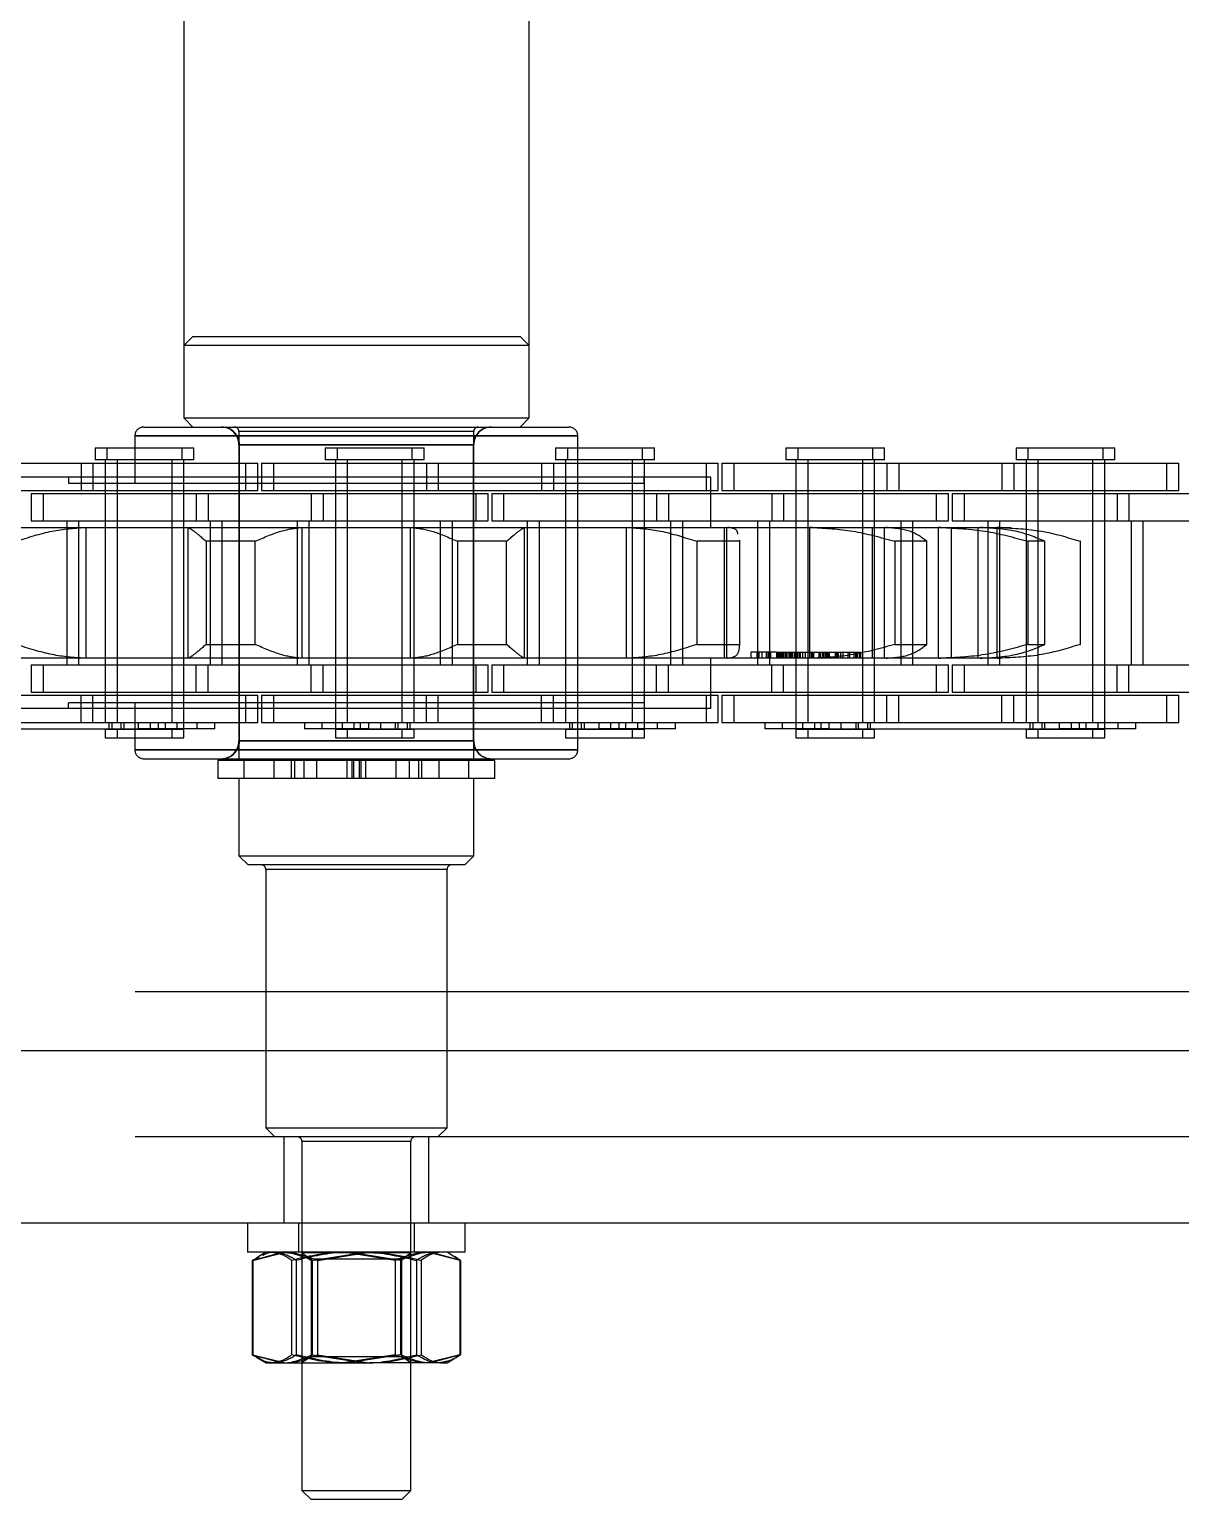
# Model space of a CAD drawing. Header units: metres. Extents: x 0 to 21025, y 0 to 14850.
# Drawn here: x 4193.2 to 4256.7, y 9031.4 to 9112.5 of the extents above; entities that cross this region are included whole.
import ezdxf

# ---------------------------------------------------------------- set-up
doc = ezdxf.new("R2010")
doc.units = ezdxf.units.M
doc.header["$LTSCALE"] = 25
doc.linetypes.add('HIDDEN2', pattern=[4.7625, 3.175, -1.5875])
doc.layers.add('SL4', color=4, linetype='Continuous')
doc.layers.add('ST1', color=7, linetype='HIDDEN2')

msp = doc.modelspace()

# ---------------------------------------------------------------- linework, layer by layer
at = {"layer": 'SL4'}
for p, q in [((3548.761, 9056.144), (4873.736, 9056.144)), ((4873.736, 9046.619), (3548.761, 9046.619)), ((4205.249, 9046.619), (4205.249, 9045.019)), ((4217.249, 9045.019), (4217.249, 9046.619)), ((4216.82, 9045.019), (4205.249, 9045.019)), ((4205.498, 9044.572), (4205.498, 9039.365)), ((4205.535, 9044.572), (4207.32, 9045.019)), ((4205.88, 9044.754), (4205.535, 9044.572)), ((4205.535, 9044.572), (4205.535, 9039.365)), ((4206.249, 9045.019), (4205.864, 9044.797)), ((4209.106, 9044.572), (4211.963, 9045.019)), ((4209.106, 9044.572), (4209.106, 9039.365)), ((4214.82, 9044.572), (4214.82, 9039.365)), ((4216.633, 9044.797), (4216.249, 9045.019)), ((4216.762, 9044.723), (4216.633, 9044.797)), ((4217.249, 9045.019), (4216.82, 9045.019)), ((4216.963, 9044.572), (4216.963, 9039.365)), ((4217, 9044.572), (4217, 9039.365)), ((4205.535, 9039.365), (4207.32, 9038.919)), ((4205.88, 9039.183), (4205.535, 9039.365)), ((4205.864, 9039.141), (4206.249, 9038.919)), ((4206.249, 9038.919), (4207.32, 9038.919)), ((4207.32, 9038.919), (4211.963, 9038.919)), ((4208.249, 9038.919), (4208.249, 9031.884)), ((4209.106, 9039.365), (4211.963, 9038.919)), ((4215.892, 9038.919), (4211.963, 9038.919)), ((4214.249, 9031.884), (4214.249, 9038.919)), ((4215.892, 9038.919), (4216.249, 9038.919)), ((4216.249, 9038.919), (4216.633, 9039.141)), ((4216.633, 9039.141), (4216.762, 9039.215)), ((4208.249, 9031.884), (4208.749, 9031.384)), ((4208.249, 9031.884), (4214.249, 9031.884)), ((4213.749, 9031.384), (4208.749, 9031.384)), ((4213.749, 9031.384), (4214.249, 9031.884))]:
    msp.add_line(p, q, dxfattribs=at)
for points, knots in [([(4207.32, 9045.019), (4207.363, 9045.018), (4207.966, 9045.012), (4208.557, 9044.784), (4209.106, 9044.572)], [0, 0, 0, 0, 0.070201, 1, 1, 1, 1]), ([(4211.963, 9045.019), (4212.031, 9045.018), (4212.996, 9045.012), (4213.941, 9044.784), (4214.82, 9044.572)], [0, 0, 0, 0, 0.070201, 1, 1, 1, 1]), ([(4215.892, 9045.019), (4215.794, 9045.012), (4215.432, 9044.987), (4215.079, 9044.747), (4214.82, 9044.572)], [0, 0, 0, 0, 0.268634, 1, 1, 1, 1]), ([(4216.963, 9044.572), (4216.874, 9044.648), (4216.761, 9044.745), (4216.644, 9044.778), (4216.62, 9044.785)], [0, 0, 0, 0, 0.793753, 1, 1, 1, 1]), ([(4207.32, 9038.919), (4207.363, 9038.919), (4207.966, 9038.925), (4208.557, 9039.153), (4209.106, 9039.365)], [0, 0, 0, 0, 0.070201, 1, 1, 1, 1]), ([(4211.963, 9038.919), (4212.031, 9038.919), (4212.996, 9038.925), (4213.941, 9039.153), (4214.82, 9039.365)], [0, 0, 0, 0, 0.070201, 1, 1, 1, 1]), ([(4215.892, 9038.919), (4215.794, 9038.925), (4215.432, 9038.95), (4215.079, 9039.19), (4214.82, 9039.365)], [0, 0, 0, 0, 0.268634, 1, 1, 1, 1]), ([(4216.963, 9039.365), (4216.873, 9039.298), (4216.524, 9039.036), (4216.161, 9038.969), (4215.892, 9038.919)], [0, 0, 0, 0, 0.257551, 1, 1, 1, 1])]:
    msp.add_open_spline(points, degree=3, knots=knots, dxfattribs=at)
at = {"layer": 'ST1'}
for p, q in [((4201.724, 9121.619), (4201.724, 9095.029)), ((4220.774, 9095.029), (4220.774, 9121.619)), ((4202.224, 9095.529), (4201.724, 9095.029)), ((4202.224, 9095.529), (4220.274, 9095.529)), ((4220.774, 9095.029), (4220.274, 9095.529)), ((4220.774, 9095.029), (4201.724, 9095.029)), ((4201.724, 9095.029), (4201.724, 9091.029)), ((4220.774, 9091.029), (4220.774, 9095.029)), ((4201.724, 9091.029), (4220.774, 9091.029)), ((4201.724, 9091.029), (4202.224, 9090.529)), ((4220.274, 9090.529), (4220.774, 9091.029)), ((4199.034, 9090.04), (4223.464, 9090.04)), ((4199.034, 9090.04), (4199.034, 9087.44)), ((4223.464, 9090.04), (4199.034, 9090.04)), ((4199.522, 9090.529), (4222.975, 9090.529)), ((4217.724, 9090.279), (4204.774, 9090.279)), ((4217.724, 9090.279), (4204.774, 9090.279)), ((4204.774, 9090.279), (4204.774, 9072.239)), ((4217.724, 9072.239), (4217.724, 9090.279)), ((4223.464, 9087.44), (4223.464, 9090.04)), ((4196.836, 9089.384), (4201.633, 9089.384)), ((4196.836, 9089.384), (4196.836, 9088.725)), ((4197.492, 9089.384), (4197.492, 9088.725)), ((4201.633, 9089.384), (4202.289, 9089.384)), ((4201.633, 9088.725), (4201.633, 9089.384)), ((4202.289, 9088.725), (4202.289, 9089.384)), ((4204.774, 9089.551), (4204.774, 9073.216)), ((4217.699, 9089.551), (4204.798, 9089.551)), ((4204.798, 9073.216), (4204.798, 9089.551)), ((4204.798, 9089.551), (4217.699, 9089.551)), ((4209.536, 9089.384), (4214.333, 9089.384)), ((4209.536, 9089.384), (4209.536, 9088.725)), ((4210.192, 9089.384), (4210.192, 9088.725)), ((4214.333, 9089.384), (4214.989, 9089.384)), ((4214.333, 9088.725), (4214.333, 9089.384)), ((4214.989, 9088.725), (4214.989, 9089.384)), ((4217.699, 9089.551), (4217.699, 9073.216)), ((4217.724, 9073.216), (4217.724, 9089.551)), ((4222.236, 9089.384), (4227.033, 9089.384)), ((4222.236, 9089.384), (4222.236, 9088.725)), ((4222.892, 9089.384), (4222.892, 9088.725)), ((4227.033, 9089.384), (4227.689, 9089.384)), ((4227.033, 9088.725), (4227.033, 9089.384)), ((4227.689, 9088.725), (4227.689, 9089.384)), ((4234.936, 9089.384), (4239.733, 9089.384)), ((4234.936, 9089.384), (4234.936, 9088.725)), ((4235.591, 9089.384), (4235.591, 9088.725)), ((4239.733, 9089.384), (4240.388, 9089.384)), ((4239.733, 9088.725), (4239.733, 9089.384)), ((4240.388, 9088.725), (4240.388, 9089.384)), ((4247.636, 9089.384), (4252.433, 9089.384)), ((4247.636, 9089.384), (4247.636, 9088.725)), ((4248.291, 9089.384), (4248.291, 9088.725)), ((4252.433, 9089.384), (4253.088, 9089.384)), ((4252.433, 9088.725), (4252.433, 9089.384)), ((4253.088, 9088.725), (4253.088, 9089.384)), ((4189.71, 9088.541), (4196.06, 9088.541)), ((4196.06, 9088.541), (4196.06, 9087.021)), ((4196.06, 9088.541), (4205.155, 9088.541)), ((4196.715, 9088.541), (4196.715, 9087.021)), ((4201.633, 9088.725), (4196.836, 9088.725)), ((4197.39, 9088.725), (4197.39, 9074.227)), ((4197.39, 9088.541), (4197.39, 9087.021)), ((4198.045, 9088.725), (4198.045, 9074.227)), ((4198.045, 9088.541), (4198.045, 9087.021)), ((4201.08, 9074.227), (4201.08, 9088.725)), ((4201.08, 9087.021), (4201.08, 9088.541)), ((4202.289, 9088.725), (4201.633, 9088.725)), ((4201.735, 9074.227), (4201.735, 9088.725)), ((4201.735, 9087.021), (4201.735, 9088.541)), ((4205.155, 9088.541), (4205.81, 9088.541)), ((4205.155, 9087.021), (4205.155, 9088.541)), ((4205.81, 9087.021), (4205.81, 9088.541)), ((4206.015, 9088.541), (4215.11, 9088.541)), ((4206.015, 9088.541), (4206.015, 9087.021)), ((4206.67, 9088.541), (4206.67, 9087.021)), ((4214.333, 9088.725), (4209.536, 9088.725)), ((4210.09, 9088.725), (4210.09, 9074.227)), ((4210.09, 9088.541), (4210.09, 9087.021)), ((4210.745, 9088.725), (4210.745, 9074.227)), ((4210.745, 9088.541), (4210.745, 9087.021)), ((4213.78, 9074.227), (4213.78, 9088.725)), ((4213.78, 9087.021), (4213.78, 9088.541)), ((4214.989, 9088.725), (4214.333, 9088.725)), ((4214.435, 9074.227), (4214.435, 9088.725)), ((4214.435, 9087.021), (4214.435, 9088.541)), ((4215.11, 9088.541), (4215.11, 9087.021)), ((4215.11, 9088.541), (4221.46, 9088.541)), ((4215.765, 9088.541), (4215.765, 9087.021)), ((4221.46, 9088.541), (4221.46, 9087.021)), ((4221.46, 9088.541), (4230.555, 9088.541)), ((4222.115, 9088.541), (4222.115, 9087.021)), ((4227.033, 9088.725), (4222.236, 9088.725)), ((4222.79, 9088.725), (4222.79, 9074.227)), ((4222.79, 9088.541), (4222.79, 9087.021)), ((4223.445, 9088.725), (4223.445, 9074.227)), ((4223.445, 9088.541), (4223.445, 9087.021)), ((4226.48, 9074.227), (4226.48, 9088.725)), ((4226.48, 9087.021), (4226.48, 9088.541)), ((4227.689, 9088.725), (4227.033, 9088.725)), ((4227.135, 9074.227), (4227.135, 9088.725)), ((4227.135, 9087.021), (4227.135, 9088.541)), ((4230.555, 9088.541), (4231.21, 9088.541)), ((4230.555, 9087.021), (4230.555, 9088.541)), ((4231.21, 9087.021), (4231.21, 9088.541)), ((4231.415, 9088.541), (4240.51, 9088.541)), ((4231.415, 9088.541), (4231.415, 9087.021)), ((4232.07, 9088.541), (4232.07, 9087.021)), ((4239.733, 9088.725), (4234.936, 9088.725)), ((4235.49, 9088.725), (4235.49, 9074.227)), ((4235.49, 9088.541), (4235.49, 9087.021)), ((4236.145, 9088.725), (4236.145, 9074.227)), ((4236.145, 9088.541), (4236.145, 9087.021)), ((4239.18, 9074.227), (4239.18, 9088.725)), ((4239.18, 9087.021), (4239.18, 9088.541)), ((4240.388, 9088.725), (4239.733, 9088.725)), ((4239.835, 9074.227), (4239.835, 9088.725)), ((4239.835, 9087.021), (4239.835, 9088.541)), ((4240.51, 9088.541), (4240.51, 9087.021)), ((4240.51, 9088.541), (4246.86, 9088.541)), ((4241.165, 9088.541), (4241.165, 9087.021)), ((4246.86, 9088.541), (4246.86, 9087.021)), ((4246.86, 9088.541), (4255.955, 9088.541)), ((4247.515, 9088.541), (4247.515, 9087.021)), ((4252.433, 9088.725), (4247.636, 9088.725)), ((4248.19, 9088.725), (4248.19, 9074.227)), ((4248.19, 9088.541), (4248.19, 9087.021)), ((4248.845, 9088.725), (4248.845, 9074.227)), ((4248.845, 9088.541), (4248.845, 9087.021)), ((4251.88, 9074.227), (4251.88, 9088.725)), ((4251.88, 9087.021), (4251.88, 9088.541)), ((4253.088, 9088.725), (4252.433, 9088.725)), ((4252.535, 9074.227), (4252.535, 9088.725)), ((4252.535, 9087.021), (4252.535, 9088.541)), ((4255.955, 9088.541), (4256.61, 9088.541)), ((4255.955, 9087.021), (4255.955, 9088.541)), ((4256.61, 9087.021), (4256.61, 9088.541)), ((4230.793, 9087.759), (4191.705, 9087.759)), ((4195.369, 9087.759), (4195.369, 9087.44)), ((4195.369, 9087.44), (4227.128, 9087.44)), ((4227.128, 9087.44), (4227.128, 9087.759)), ((4230.793, 9084.989), (4230.793, 9087.759)), ((4189.71, 9087.021), (4196.06, 9087.021)), ((4193.315, 9086.869), (4202.41, 9086.869)), ((4193.315, 9086.869), (4193.315, 9085.349)), ((4193.97, 9086.869), (4193.97, 9085.349)), ((4196.06, 9087.021), (4205.155, 9087.021)), ((4197.39, 9086.869), (4197.39, 9085.349)), ((4198.045, 9086.869), (4198.045, 9085.349)), ((4201.08, 9085.349), (4201.08, 9086.869)), ((4201.735, 9085.349), (4201.735, 9086.869)), ((4202.41, 9086.869), (4202.41, 9085.349)), ((4202.41, 9086.869), (4208.76, 9086.869)), ((4203.065, 9086.869), (4203.065, 9085.349)), ((4205.155, 9087.021), (4205.81, 9087.021)), ((4206.015, 9087.021), (4215.11, 9087.021)), ((4208.76, 9086.869), (4208.76, 9085.349)), ((4208.76, 9086.869), (4217.855, 9086.869)), ((4209.415, 9086.869), (4209.415, 9085.349)), ((4210.09, 9086.869), (4210.09, 9085.349)), ((4210.745, 9086.869), (4210.745, 9085.349)), ((4213.78, 9085.349), (4213.78, 9086.869)), ((4214.435, 9085.349), (4214.435, 9086.869)), ((4215.11, 9087.021), (4221.46, 9087.021)), ((4217.855, 9086.869), (4218.51, 9086.869)), ((4217.855, 9085.349), (4217.855, 9086.869)), ((4218.51, 9085.349), (4218.51, 9086.869)), ((4218.715, 9086.869), (4227.81, 9086.869)), ((4218.715, 9086.869), (4218.715, 9085.349)), ((4219.37, 9086.869), (4219.37, 9085.349)), ((4221.46, 9087.021), (4230.555, 9087.021)), ((4222.79, 9086.869), (4222.79, 9085.349)), ((4223.445, 9086.869), (4223.445, 9085.349)), ((4226.48, 9085.349), (4226.48, 9086.869)), ((4227.135, 9085.349), (4227.135, 9086.869)), ((4227.81, 9086.869), (4227.81, 9085.349)), ((4227.81, 9086.869), (4234.16, 9086.869)), ((4228.465, 9086.869), (4228.465, 9085.349)), ((4230.555, 9087.021), (4231.21, 9087.021)), ((4231.415, 9087.021), (4240.51, 9087.021)), ((4234.16, 9086.869), (4234.16, 9085.349)), ((4234.16, 9086.869), (4243.255, 9086.869)), ((4234.815, 9086.869), (4234.815, 9085.349)), ((4235.49, 9086.869), (4235.49, 9085.349)), ((4236.145, 9086.869), (4236.145, 9085.349)), ((4239.18, 9085.349), (4239.18, 9086.869)), ((4239.835, 9085.349), (4239.835, 9086.869)), ((4240.51, 9087.021), (4246.86, 9087.021)), ((4243.255, 9086.869), (4243.91, 9086.869)), ((4243.255, 9085.349), (4243.255, 9086.869)), ((4243.91, 9085.349), (4243.91, 9086.869)), ((4244.115, 9086.869), (4253.21, 9086.869)), ((4244.115, 9086.869), (4244.115, 9085.349)), ((4244.77, 9086.869), (4244.77, 9085.349)), ((4246.86, 9087.021), (4255.955, 9087.021)), ((4248.19, 9086.869), (4248.19, 9085.349)), ((4248.845, 9086.869), (4248.845, 9085.349)), ((4251.88, 9085.349), (4251.88, 9086.869)), ((4252.535, 9085.349), (4252.535, 9086.869)), ((4253.21, 9086.869), (4253.21, 9085.349)), ((4253.21, 9086.869), (4259.56, 9086.869)), ((4253.865, 9086.869), (4253.865, 9085.349)), ((4255.955, 9087.021), (4256.61, 9087.021)), ((4190.775, 9084.989), (4196.256, 9084.989)), ((4193.315, 9085.349), (4202.41, 9085.349)), ((4195.275, 9085.349), (4195.275, 9077.419)), ((4195.93, 9085.349), (4195.93, 9077.419)), ((4196.256, 9084.989), (4196.344, 9084.989)), ((4196.344, 9077.779), (4196.344, 9084.989)), ((4196.344, 9084.989), (4201.967, 9084.989)), ((4197.39, 9085.349), (4197.39, 9077.419)), ((4198.045, 9085.349), (4198.045, 9077.419)), ((4201.08, 9077.419), (4201.08, 9085.349)), ((4201.735, 9077.419), (4201.735, 9085.349)), ((4201.967, 9077.779), (4201.967, 9084.989)), ((4201.967, 9084.989), (4201.973, 9084.989)), ((4201.973, 9084.989), (4208.207, 9084.989)), ((4202.41, 9085.349), (4208.76, 9085.349)), ((4203.195, 9077.419), (4203.195, 9085.349)), ((4203.85, 9077.419), (4203.85, 9085.349)), ((4207.975, 9085.349), (4207.975, 9077.419)), ((4208.207, 9084.989), (4208.257, 9084.989)), ((4208.257, 9077.779), (4208.257, 9084.989)), ((4208.257, 9084.989), (4214.241, 9084.989)), ((4208.63, 9085.349), (4208.63, 9077.419)), ((4208.76, 9085.349), (4217.855, 9085.349)), ((4210.09, 9085.349), (4210.09, 9077.419)), ((4210.745, 9085.349), (4210.745, 9077.419)), ((4213.78, 9077.419), (4213.78, 9085.349)), ((4214.241, 9077.779), (4214.241, 9084.989)), ((4214.241, 9084.989), (4214.291, 9084.989)), ((4214.291, 9084.989), (4220.524, 9084.989)), ((4214.435, 9077.419), (4214.435, 9085.349)), ((4215.895, 9077.419), (4215.895, 9085.349)), ((4216.55, 9077.419), (4216.55, 9085.349)), ((4217.855, 9085.349), (4218.51, 9085.349)), ((4218.715, 9085.349), (4227.81, 9085.349)), ((4220.524, 9084.989), (4220.531, 9084.989)), ((4220.531, 9077.779), (4220.531, 9084.989)), ((4220.531, 9084.989), (4226.153, 9084.989)), ((4220.675, 9085.349), (4220.675, 9077.419)), ((4221.33, 9085.349), (4221.33, 9077.419)), ((4222.79, 9085.349), (4222.79, 9077.419)), ((4223.445, 9085.349), (4223.445, 9077.419)), ((4226.153, 9077.779), (4226.153, 9084.989)), ((4226.153, 9084.989), (4226.241, 9084.989)), ((4226.241, 9084.989), (4231.723, 9084.989)), ((4226.48, 9077.419), (4226.48, 9085.349)), ((4227.135, 9077.419), (4227.135, 9085.349)), ((4227.81, 9085.349), (4234.16, 9085.349)), ((4228.595, 9077.419), (4228.595, 9085.349)), ((4229.25, 9077.419), (4229.25, 9085.349)), ((4231.535, 9084.989), (4231.535, 9077.779)), ((4231.685, 9077.779), (4231.685, 9084.989)), ((4231.723, 9084.989), (4236.268, 9084.989)), ((4233.375, 9085.349), (4233.375, 9077.419)), ((4234.03, 9085.349), (4234.03, 9077.419)), ((4234.16, 9085.349), (4243.255, 9085.349)), ((4235.49, 9085.349), (4235.49, 9077.419)), ((4236.145, 9085.349), (4236.145, 9077.419)), ((4236.268, 9077.779), (4236.268, 9084.989)), ((4236.268, 9084.989), (4236.383, 9084.989)), ((4236.383, 9084.989), (4236.268, 9084.989)), ((4236.383, 9084.989), (4240.452, 9084.989)), ((4239.18, 9077.419), (4239.18, 9085.349)), ((4239.705, 9084.989), (4239.705, 9077.779)), ((4239.835, 9077.419), (4239.835, 9085.349)), ((4240.374, 9077.779), (4240.374, 9084.989)), ((4240.452, 9084.989), (4243.366, 9084.989)), ((4241.295, 9077.419), (4241.295, 9085.349)), ((4241.95, 9077.419), (4241.95, 9085.349)), ((4243.255, 9085.349), (4243.91, 9085.349)), ((4243.366, 9077.779), (4243.366, 9084.989)), ((4243.366, 9084.989), (4243.494, 9084.989)), ((4243.494, 9084.989), (4243.366, 9084.989)), ((4243.494, 9084.989), (4245.659, 9084.989)), ((4244.052, 9084.989), (4244.052, 9077.779)), ((4244.115, 9085.349), (4253.21, 9085.349)), ((4245.55, 9077.779), (4245.55, 9084.989)), ((4245.659, 9084.989), (4246.589, 9084.989)), ((4246.075, 9085.349), (4246.075, 9077.419)), ((4246.589, 9077.779), (4246.589, 9084.989)), ((4246.589, 9084.989), (4246.715, 9084.989)), ((4246.715, 9084.989), (4246.589, 9084.989)), ((4246.715, 9084.989), (4246.856, 9084.989)), ((4246.73, 9085.349), (4246.73, 9077.419)), ((4247.352, 9084.979), (4246.856, 9084.989)), ((4248.19, 9085.349), (4248.19, 9077.419)), ((4248.845, 9085.349), (4248.845, 9077.419)), ((4251.88, 9077.419), (4251.88, 9085.349)), ((4252.535, 9077.419), (4252.535, 9085.349)), ((4253.21, 9085.349), (4259.56, 9085.349)), ((4253.995, 9077.419), (4253.995, 9085.349)), ((4254.65, 9077.419), (4254.65, 9085.349)), ((4205.668, 9084.227), (4202.967, 9084.227)), ((4202.967, 9084.227), (4202.967, 9078.541)), ((4205.668, 9078.541), (4205.668, 9084.227)), ((4216.83, 9084.227), (4216.83, 9078.541)), ((4219.531, 9084.227), (4216.83, 9084.227)), ((4219.531, 9078.541), (4219.531, 9084.227)), ((4230.019, 9084.227), (4230.019, 9078.541)), ((4232.395, 9084.227), (4230.019, 9084.227)), ((4232.395, 9084.227), (4232.38, 9084.284)), ((4232.395, 9078.541), (4232.395, 9084.227)), ((4232.397, 9078.483), (4232.397, 9084.284)), ((4240.945, 9084.227), (4240.945, 9078.541)), ((4242.708, 9084.227), (4240.945, 9084.227)), ((4242.708, 9078.541), (4242.708, 9084.227)), ((4248.289, 9084.227), (4248.289, 9078.541)), ((4249.227, 9084.227), (4248.289, 9084.227)), ((4249.227, 9078.541), (4249.227, 9084.227)), ((4251.165, 9084.227), (4251.165, 9078.541)), ((4251.189, 9084.227), (4251.165, 9084.227)), ((4251.189, 9078.541), (4251.189, 9084.227)), ((4202.967, 9078.541), (4205.668, 9078.541)), ((4216.83, 9078.541), (4219.531, 9078.541)), ((4230.019, 9078.541), (4232.395, 9078.541)), ((4240.945, 9078.541), (4242.708, 9078.541)), ((4248.289, 9078.541), (4249.227, 9078.541)), ((4251.165, 9078.541), (4251.189, 9078.541)), ((4196.256, 9077.779), (4190.775, 9077.779)), ((4196.344, 9077.779), (4196.256, 9077.779)), ((4201.967, 9077.779), (4196.344, 9077.779)), ((4201.973, 9077.779), (4201.967, 9077.779)), ((4208.207, 9077.779), (4201.973, 9077.779)), ((4208.257, 9077.779), (4208.207, 9077.779)), ((4214.241, 9077.779), (4208.257, 9077.779)), ((4214.291, 9077.779), (4214.241, 9077.779)), ((4220.524, 9077.779), (4214.291, 9077.779)), ((4220.531, 9077.779), (4220.524, 9077.779)), ((4226.153, 9077.779), (4220.531, 9077.779)), ((4226.241, 9077.779), (4226.153, 9077.779)), ((4231.723, 9077.779), (4226.241, 9077.779)), ((4230.793, 9075.009), (4230.793, 9077.779)), ((4236.268, 9077.779), (4231.723, 9077.779)), ((4233.849, 9078.113), (4233.01, 9078.113)), ((4233.01, 9078.113), (4233.01, 9077.779)), ((4233.345, 9078.113), (4233.345, 9077.779)), ((4233.447, 9078.113), (4233.447, 9077.779)), ((4233.618, 9078.113), (4233.618, 9077.779)), ((4234.002, 9078.113), (4233.849, 9078.113)), ((4233.849, 9078.113), (4233.849, 9077.779)), ((4233.953, 9078.113), (4233.953, 9077.779)), ((4234.417, 9078.113), (4234.002, 9078.113)), ((4234.002, 9078.113), (4234.002, 9077.779)), ((4234.094, 9078.113), (4234.094, 9077.779)), ((4234.417, 9078.113), (4236.846, 9078.113)), ((4234.417, 9078.113), (4234.417, 9077.779)), ((4234.476, 9078.113), (4234.476, 9077.779)), ((4234.476, 9078.113), (4234.476, 9077.779)), ((4234.527, 9078.113), (4234.527, 9077.779)), ((4234.54, 9078.113), (4234.54, 9077.779)), ((4234.541, 9078.113), (4234.541, 9077.779)), ((4234.598, 9078.113), (4234.598, 9077.779)), ((4234.674, 9078.113), (4234.674, 9077.779)), ((4234.683, 9078.113), (4234.683, 9077.779)), ((4234.714, 9078.113), (4234.714, 9077.779)), ((4234.788, 9078.113), (4234.788, 9077.779)), ((4234.791, 9078.113), (4234.791, 9077.779)), ((4234.799, 9078.113), (4234.799, 9077.779)), ((4234.812, 9078.113), (4234.812, 9077.779)), ((4234.905, 9078.113), (4234.905, 9077.779)), ((4234.925, 9078.113), (4234.925, 9077.779)), ((4234.933, 9078.113), (4234.933, 9077.779)), ((4235.001, 9078.113), (4235.001, 9077.779)), ((4235.094, 9078.113), (4235.094, 9077.779)), ((4235.178, 9078.113), (4235.178, 9077.779)), ((4235.258, 9078.113), (4235.258, 9077.779)), ((4235.307, 9078.113), (4235.307, 9077.779)), ((4235.41, 9078.113), (4235.41, 9077.779)), ((4235.442, 9078.113), (4235.442, 9077.779)), ((4235.445, 9078.113), (4235.445, 9077.779)), ((4235.478, 9078.113), (4235.478, 9077.779)), ((4235.517, 9078.113), (4235.517, 9077.779)), ((4235.551, 9078.113), (4235.551, 9077.779)), ((4235.554, 9078.113), (4235.554, 9077.779)), ((4235.58, 9078.113), (4235.58, 9077.779)), ((4235.584, 9078.113), (4235.584, 9077.779)), ((4235.672, 9078.113), (4235.672, 9077.779)), ((4235.686, 9078.113), (4235.686, 9077.779)), ((4235.702, 9078.113), (4235.702, 9077.779)), ((4235.721, 9078.113), (4235.721, 9077.779)), ((4235.729, 9078.113), (4235.729, 9077.779)), ((4235.862, 9078.113), (4235.862, 9077.779)), ((4236.022, 9077.779), (4236.022, 9078.113)), ((4236.383, 9077.779), (4236.268, 9077.779)), ((4236.357, 9077.779), (4236.357, 9078.113)), ((4240.452, 9077.779), (4236.383, 9077.779)), ((4236.405, 9078.113), (4236.405, 9077.779)), ((4236.466, 9078.113), (4236.466, 9077.779)), ((4236.765, 9078.113), (4236.765, 9077.779)), ((4236.807, 9078.113), (4236.807, 9077.779)), ((4236.827, 9078.113), (4236.827, 9077.779)), ((4236.846, 9078.113), (4237.236, 9078.113)), ((4236.846, 9078.113), (4236.846, 9077.779)), ((4236.956, 9078.113), (4236.956, 9077.779)), ((4237.001, 9078.113), (4237.001, 9077.779)), ((4237.082, 9078.113), (4237.082, 9077.779)), ((4237.136, 9078.113), (4237.136, 9077.779)), ((4237.191, 9078.113), (4237.191, 9077.779)), ((4237.208, 9078.113), (4237.208, 9077.779)), ((4237.229, 9078.113), (4237.229, 9077.779)), ((4237.236, 9078.113), (4238.084, 9078.113)), ((4237.236, 9078.113), (4237.236, 9077.779)), ((4237.308, 9078.113), (4237.308, 9077.779)), ((4237.332, 9078.113), (4237.332, 9077.779)), ((4237.667, 9078.113), (4237.667, 9077.779)), ((4237.693, 9078.113), (4237.693, 9077.779)), ((4237.74, 9078.113), (4237.74, 9077.779)), ((4237.778, 9078.113), (4237.778, 9077.779)), ((4237.826, 9078.113), (4237.826, 9077.779)), ((4237.947, 9078.113), (4237.947, 9077.779)), ((4238.084, 9078.113), (4238.084, 9077.779)), ((4238.084, 9078.113), (4238.366, 9078.113)), ((4238.366, 9078.113), (4238.366, 9077.779)), ((4238.366, 9078.113), (4238.45, 9078.113)), ((4238.45, 9078.113), (4238.45, 9077.779)), ((4238.45, 9078.113), (4238.775, 9078.113)), ((4238.684, 9078.113), (4238.684, 9077.779)), ((4238.775, 9078.113), (4238.811, 9078.113)), ((4238.775, 9078.113), (4238.775, 9077.779)), ((4238.811, 9078.113), (4238.811, 9077.779)), ((4238.811, 9078.113), (4239.018, 9078.113)), ((4238.853, 9078.113), (4238.853, 9077.779)), ((4238.891, 9078.113), (4238.891, 9077.779)), ((4239.008, 9078.113), (4239.008, 9077.779)), ((4239.018, 9078.113), (4239.018, 9077.779)), ((4239.018, 9078.113), (4239.053, 9078.113)), ((4239.038, 9078.113), (4239.038, 9077.779)), ((4239.053, 9078.113), (4239.053, 9077.779)), ((4243.366, 9077.779), (4240.452, 9077.779)), ((4243.494, 9077.779), (4243.366, 9077.779)), ((4243.366, 9077.779), (4243.494, 9077.779)), ((4245.659, 9077.779), (4243.494, 9077.779)), ((4246.589, 9077.779), (4245.659, 9077.779)), ((4246.715, 9077.779), (4246.589, 9077.779)), ((4246.589, 9077.779), (4246.715, 9077.779)), ((4246.856, 9077.779), (4246.715, 9077.779)), ((4193.315, 9077.419), (4202.41, 9077.419)), ((4193.315, 9077.419), (4193.315, 9075.899)), ((4193.97, 9077.419), (4193.97, 9075.899)), ((4197.39, 9077.419), (4197.39, 9075.899)), ((4198.045, 9077.419), (4198.045, 9075.899)), ((4201.08, 9075.899), (4201.08, 9077.419)), ((4201.735, 9075.899), (4201.735, 9077.419)), ((4202.41, 9075.899), (4202.41, 9077.419)), ((4202.41, 9077.419), (4208.76, 9077.419)), ((4203.065, 9075.899), (4203.065, 9077.419)), ((4208.76, 9075.899), (4208.76, 9077.419)), ((4208.76, 9077.419), (4217.855, 9077.419)), ((4209.415, 9075.899), (4209.415, 9077.419)), ((4210.09, 9077.419), (4210.09, 9075.899)), ((4210.745, 9077.419), (4210.745, 9075.899)), ((4213.78, 9075.899), (4213.78, 9077.419)), ((4214.435, 9075.899), (4214.435, 9077.419)), ((4217.855, 9077.419), (4218.51, 9077.419)), ((4217.855, 9075.899), (4217.855, 9077.419)), ((4218.51, 9075.899), (4218.51, 9077.419)), ((4218.715, 9077.419), (4227.81, 9077.419)), ((4218.715, 9077.419), (4218.715, 9075.899)), ((4219.37, 9077.419), (4219.37, 9075.899)), ((4222.79, 9077.419), (4222.79, 9075.899)), ((4223.445, 9077.419), (4223.445, 9075.899)), ((4226.48, 9075.899), (4226.48, 9077.419)), ((4227.135, 9075.899), (4227.135, 9077.419)), ((4227.81, 9075.899), (4227.81, 9077.419)), ((4227.81, 9077.419), (4234.16, 9077.419)), ((4228.465, 9075.899), (4228.465, 9077.419)), ((4234.16, 9075.899), (4234.16, 9077.419)), ((4234.16, 9077.419), (4243.255, 9077.419)), ((4234.815, 9075.899), (4234.815, 9077.419)), ((4235.49, 9077.419), (4235.49, 9075.899)), ((4236.145, 9077.419), (4236.145, 9075.899)), ((4239.18, 9075.899), (4239.18, 9077.419)), ((4239.835, 9075.899), (4239.835, 9077.419)), ((4243.255, 9077.419), (4243.91, 9077.419)), ((4243.255, 9075.899), (4243.255, 9077.419)), ((4243.91, 9075.899), (4243.91, 9077.419)), ((4244.115, 9077.419), (4253.21, 9077.419)), ((4244.115, 9077.419), (4244.115, 9075.899)), ((4244.77, 9077.419), (4244.77, 9075.899)), ((4248.19, 9077.419), (4248.19, 9075.899)), ((4248.845, 9077.419), (4248.845, 9075.899)), ((4251.88, 9075.899), (4251.88, 9077.419)), ((4252.535, 9075.899), (4252.535, 9077.419)), ((4253.21, 9075.899), (4253.21, 9077.419)), ((4253.21, 9077.419), (4259.56, 9077.419)), ((4253.865, 9075.899), (4253.865, 9077.419)), ((4189.71, 9075.747), (4196.06, 9075.747)), ((4193.315, 9075.899), (4202.41, 9075.899)), ((4195.369, 9075.009), (4195.369, 9075.327)), ((4227.128, 9075.327), (4195.369, 9075.327)), ((4196.06, 9074.227), (4196.06, 9075.747)), ((4196.06, 9075.747), (4205.155, 9075.747)), ((4196.715, 9074.227), (4196.715, 9075.747)), ((4197.39, 9075.747), (4197.39, 9074.227)), ((4198.045, 9075.747), (4198.045, 9074.227)), ((4199.034, 9075.327), (4199.034, 9072.727)), ((4201.08, 9074.227), (4201.08, 9075.747)), ((4201.735, 9073.894), (4201.735, 9075.747)), ((4202.41, 9075.899), (4208.76, 9075.899)), ((4205.155, 9075.747), (4205.81, 9075.747)), ((4205.155, 9074.227), (4205.155, 9075.747)), ((4205.81, 9074.227), (4205.81, 9075.747)), ((4206.015, 9075.747), (4215.11, 9075.747)), ((4206.015, 9075.747), (4206.015, 9074.227)), ((4206.67, 9075.747), (4206.67, 9074.227)), ((4208.76, 9075.899), (4217.855, 9075.899)), ((4210.09, 9075.747), (4210.09, 9073.894)), ((4210.745, 9075.747), (4210.745, 9074.227)), ((4213.78, 9074.227), (4213.78, 9075.747)), ((4214.435, 9074.227), (4214.435, 9075.747)), ((4215.11, 9074.227), (4215.11, 9075.747)), ((4215.11, 9075.747), (4221.46, 9075.747)), ((4215.765, 9074.227), (4215.765, 9075.747)), ((4217.855, 9075.899), (4218.51, 9075.899)), ((4218.715, 9075.899), (4227.81, 9075.899)), ((4221.46, 9074.227), (4221.46, 9075.747)), ((4221.46, 9075.747), (4230.555, 9075.747)), ((4222.115, 9074.227), (4222.115, 9075.747)), ((4222.79, 9075.747), (4222.79, 9074.227)), ((4223.445, 9075.747), (4223.445, 9074.227)), ((4223.464, 9072.727), (4223.464, 9075.327)), ((4226.48, 9074.227), (4226.48, 9075.747)), ((4227.128, 9075.327), (4227.128, 9075.009)), ((4227.135, 9073.894), (4227.135, 9075.747)), ((4227.81, 9075.899), (4234.16, 9075.899)), ((4230.555, 9075.747), (4231.21, 9075.747)), ((4230.555, 9074.227), (4230.555, 9075.747)), ((4231.21, 9074.227), (4231.21, 9075.747)), ((4231.415, 9075.747), (4240.51, 9075.747)), ((4231.415, 9075.747), (4231.415, 9074.227)), ((4232.07, 9075.747), (4232.07, 9074.227)), ((4234.16, 9075.899), (4243.255, 9075.899)), ((4235.49, 9075.747), (4235.49, 9073.894)), ((4236.145, 9075.747), (4236.145, 9074.227)), ((4239.18, 9074.227), (4239.18, 9075.747)), ((4239.835, 9074.227), (4239.835, 9075.747)), ((4240.51, 9074.227), (4240.51, 9075.747)), ((4240.51, 9075.747), (4246.86, 9075.747)), ((4241.165, 9074.227), (4241.165, 9075.747)), ((4243.255, 9075.899), (4243.91, 9075.899)), ((4244.115, 9075.899), (4253.21, 9075.899)), ((4246.86, 9074.227), (4246.86, 9075.747)), ((4246.86, 9075.747), (4255.955, 9075.747)), ((4247.515, 9074.227), (4247.515, 9075.747)), ((4248.19, 9075.747), (4248.19, 9074.227)), ((4248.845, 9075.747), (4248.845, 9074.227)), ((4251.88, 9074.227), (4251.88, 9075.747)), ((4252.535, 9073.894), (4252.535, 9075.747)), ((4253.21, 9075.899), (4259.56, 9075.899)), ((4255.955, 9075.747), (4256.61, 9075.747)), ((4255.955, 9074.227), (4255.955, 9075.747)), ((4256.61, 9074.227), (4256.61, 9075.747)), ((4230.793, 9075.009), (4191.705, 9075.009)), ((4186.535, 9073.894), (4199.235, 9073.894)), ((4189.71, 9074.227), (4196.06, 9074.227)), ((4196.06, 9074.227), (4205.155, 9074.227)), ((4201.08, 9073.858), (4197.39, 9073.858)), ((4197.39, 9073.858), (4197.39, 9073.384)), ((4197.616, 9073.894), (4197.616, 9074.227)), ((4197.759, 9074.227), (4197.759, 9073.858)), ((4198.045, 9073.858), (4198.045, 9073.384)), ((4198.271, 9073.894), (4198.271, 9074.227)), ((4198.414, 9074.227), (4198.414, 9073.858)), ((4199.235, 9073.894), (4199.235, 9074.227)), ((4202.466, 9073.894), (4199.235, 9073.894)), ((4199.89, 9073.894), (4199.89, 9074.227)), ((4200.342, 9073.894), (4200.342, 9074.227)), ((4200.711, 9073.858), (4200.711, 9074.227)), ((4201.735, 9073.858), (4201.08, 9073.858)), ((4201.08, 9073.384), (4201.08, 9073.858)), ((4201.366, 9073.858), (4201.366, 9074.227)), ((4201.735, 9073.384), (4201.735, 9073.858)), ((4202.466, 9073.894), (4202.466, 9074.227)), ((4203.442, 9073.894), (4202.466, 9073.894)), ((4203.442, 9073.894), (4203.442, 9074.227)), ((4205.155, 9074.227), (4205.81, 9074.227)), ((4206.015, 9074.227), (4215.11, 9074.227)), ((4208.383, 9074.227), (4208.383, 9073.894)), ((4211.935, 9073.894), (4208.383, 9073.894)), ((4209.359, 9073.894), (4209.359, 9074.227)), ((4213.78, 9073.858), (4210.09, 9073.858)), ((4210.09, 9073.858), (4210.09, 9073.384)), ((4210.459, 9074.227), (4210.459, 9073.858)), ((4210.745, 9073.858), (4210.745, 9073.384)), ((4211.114, 9074.227), (4211.114, 9073.858)), ((4211.483, 9073.894), (4211.483, 9074.227)), ((4211.935, 9073.894), (4211.935, 9074.227)), ((4211.935, 9073.894), (4224.635, 9073.894)), ((4212.59, 9073.894), (4212.59, 9074.227)), ((4213.411, 9073.858), (4213.411, 9074.227)), ((4213.554, 9073.894), (4213.554, 9074.227)), ((4214.435, 9073.858), (4213.78, 9073.858)), ((4213.78, 9073.384), (4213.78, 9073.858)), ((4214.066, 9073.858), (4214.066, 9074.227)), ((4214.209, 9073.894), (4214.209, 9074.227)), ((4214.435, 9073.384), (4214.435, 9073.858)), ((4215.11, 9074.227), (4221.46, 9074.227)), ((4221.46, 9074.227), (4230.555, 9074.227)), ((4226.48, 9073.858), (4222.79, 9073.858)), ((4222.79, 9073.858), (4222.79, 9073.384)), ((4223.016, 9073.894), (4223.016, 9074.227)), ((4223.159, 9074.227), (4223.159, 9073.858)), ((4223.445, 9073.858), (4223.445, 9073.384)), ((4223.671, 9073.894), (4223.671, 9074.227)), ((4223.814, 9074.227), (4223.814, 9073.858)), ((4224.635, 9073.894), (4224.635, 9074.227)), ((4227.866, 9073.894), (4224.635, 9073.894)), ((4225.29, 9073.894), (4225.29, 9074.227)), ((4225.742, 9073.894), (4225.742, 9074.227)), ((4226.111, 9073.858), (4226.111, 9074.227)), ((4227.135, 9073.858), (4226.48, 9073.858)), ((4226.48, 9073.384), (4226.48, 9073.858)), ((4226.766, 9073.858), (4226.766, 9074.227)), ((4227.135, 9073.384), (4227.135, 9073.858)), ((4227.866, 9073.894), (4227.866, 9074.227)), ((4228.842, 9073.894), (4227.866, 9073.894)), ((4228.842, 9073.894), (4228.842, 9074.227)), ((4230.555, 9074.227), (4231.21, 9074.227)), ((4231.415, 9074.227), (4240.51, 9074.227)), ((4233.783, 9074.227), (4233.783, 9073.894)), ((4237.335, 9073.894), (4233.783, 9073.894)), ((4234.759, 9073.894), (4234.759, 9074.227)), ((4239.18, 9073.858), (4235.49, 9073.858)), ((4235.49, 9073.858), (4235.49, 9073.384)), ((4235.859, 9074.227), (4235.859, 9073.858)), ((4236.145, 9073.858), (4236.145, 9073.384)), ((4236.514, 9074.227), (4236.514, 9073.858)), ((4236.883, 9073.894), (4236.883, 9074.227)), ((4237.335, 9073.894), (4237.335, 9074.227)), ((4237.335, 9073.894), (4250.035, 9073.894)), ((4237.99, 9073.894), (4237.99, 9074.227)), ((4238.811, 9073.858), (4238.811, 9074.227)), ((4238.954, 9073.894), (4238.954, 9074.227)), ((4239.835, 9073.858), (4239.18, 9073.858)), ((4239.18, 9073.384), (4239.18, 9073.858)), ((4239.466, 9073.858), (4239.466, 9074.227)), ((4239.609, 9073.894), (4239.609, 9074.227)), ((4239.835, 9073.384), (4239.835, 9073.858)), ((4240.51, 9074.227), (4246.86, 9074.227)), ((4246.86, 9074.227), (4255.955, 9074.227)), ((4251.88, 9073.858), (4248.19, 9073.858)), ((4248.19, 9073.858), (4248.19, 9073.384)), ((4248.416, 9073.894), (4248.416, 9074.227)), ((4248.559, 9074.227), (4248.559, 9073.858)), ((4248.845, 9073.858), (4248.845, 9073.384)), ((4249.071, 9073.894), (4249.071, 9074.227)), ((4249.214, 9074.227), (4249.214, 9073.858)), ((4250.035, 9073.894), (4250.035, 9074.227)), ((4253.266, 9073.894), (4250.035, 9073.894)), ((4250.69, 9073.894), (4250.69, 9074.227)), ((4251.142, 9073.894), (4251.142, 9074.227)), ((4251.511, 9073.858), (4251.511, 9074.227)), ((4252.535, 9073.858), (4251.88, 9073.858)), ((4251.88, 9073.384), (4251.88, 9073.858)), ((4252.166, 9073.858), (4252.166, 9074.227)), ((4252.535, 9073.384), (4252.535, 9073.858)), ((4253.266, 9073.894), (4253.266, 9074.227)), ((4254.242, 9073.894), (4253.266, 9073.894)), ((4254.242, 9073.894), (4254.242, 9074.227)), ((4255.955, 9074.227), (4256.61, 9074.227)), ((4197.39, 9073.384), (4201.08, 9073.384)), ((4199.034, 9072.727), (4223.464, 9072.727)), ((4223.464, 9072.727), (4199.034, 9072.727)), ((4201.08, 9073.384), (4201.735, 9073.384)), ((4217.699, 9073.216), (4204.798, 9073.216)), ((4204.798, 9073.216), (4217.699, 9073.216)), ((4210.09, 9073.384), (4213.78, 9073.384)), ((4213.78, 9073.384), (4214.435, 9073.384)), ((4222.79, 9073.384), (4226.48, 9073.384)), ((4226.48, 9073.384), (4227.135, 9073.384)), ((4235.49, 9073.384), (4239.18, 9073.384)), ((4239.18, 9073.384), (4239.835, 9073.384)), ((4248.19, 9073.384), (4251.88, 9073.384)), ((4251.88, 9073.384), (4252.535, 9073.384)), ((4199.522, 9072.239), (4222.975, 9072.239)), ((4218.892, 9072.139), (4203.605, 9072.139)), ((4203.605, 9072.139), (4203.605, 9071.139)), ((4205.049, 9072.239), (4205.049, 9071.139)), ((4205.049, 9072.139), (4205.049, 9071.139)), ((4206.702, 9072.139), (4206.702, 9071.139)), ((4207.653, 9072.139), (4207.653, 9071.139)), ((4207.828, 9072.139), (4207.828, 9071.139)), ((4208.345, 9072.139), (4208.345, 9071.139)), ((4209.049, 9072.139), (4209.049, 9071.139)), ((4210.749, 9071.139), (4210.749, 9072.139)), ((4210.999, 9072.139), (4210.999, 9071.139)), ((4211.087, 9072.139), (4211.087, 9071.139)), ((4211.41, 9072.139), (4211.41, 9071.139)), ((4211.499, 9072.139), (4211.499, 9071.139)), ((4211.749, 9072.139), (4211.749, 9071.139)), ((4213.449, 9071.139), (4213.449, 9072.139)), ((4214.153, 9072.139), (4214.153, 9071.139)), ((4214.67, 9072.139), (4214.67, 9071.139)), ((4214.845, 9072.139), (4214.845, 9071.139)), ((4215.796, 9072.139), (4215.796, 9071.139)), ((4217.449, 9071.139), (4217.449, 9072.239)), ((4217.449, 9071.139), (4217.449, 9072.139)), ((4218.892, 9071.139), (4218.892, 9072.139)), ((4218.892, 9071.139), (4203.605, 9071.139)), ((4204.774, 9071.139), (4204.774, 9066.884)), ((4217.724, 9066.884), (4217.724, 9071.139)), ((4204.774, 9066.884), (4217.724, 9066.884)), ((4204.774, 9066.884), (4205.274, 9066.384)), ((4217.224, 9066.384), (4205.274, 9066.384)), ((4217.224, 9066.384), (4217.724, 9066.884)), ((4206.249, 9066.134), (4206.249, 9051.884)), ((4216.249, 9066.134), (4206.295, 9066.134)), ((4216.249, 9066.134), (4206.295, 9066.134)), ((4216.249, 9051.884), (4216.249, 9066.134)), ((4873.736, 9059.381), (3548.761, 9059.381)), ((3548.761, 9056.144), (4873.736, 9056.144)), ((4206.249, 9051.884), (4216.249, 9051.884)), ((4206.249, 9051.884), (4206.749, 9051.384)), ((4215.749, 9051.384), (4216.249, 9051.884)), ((4873.736, 9051.381), (3548.761, 9051.381)), ((4215.749, 9051.384), (4206.749, 9051.384)), ((4207.249, 9051.381), (4207.249, 9046.619)), ((4214.249, 9051.134), (4208.249, 9051.134)), ((4214.249, 9051.134), (4208.249, 9051.134)), ((4208.249, 9051.134), (4208.249, 9038.919)), ((4214.249, 9038.919), (4214.249, 9051.134)), ((4215.249, 9046.619), (4215.249, 9051.381)), ((4208.049, 9046.619), (4208.049, 9045.019)), ((4214.449, 9045.019), (4214.449, 9046.619)), ((4205.498, 9044.572), (4207.158, 9045.019)), ((4205.755, 9044.692), (4205.498, 9044.572)), ((4205.864, 9044.797), (4205.736, 9044.723)), ((4207.677, 9044.572), (4207.677, 9039.365)), ((4207.93, 9044.572), (4207.93, 9039.365)), ((4208.249, 9045.019), (4208.249, 9044.993)), ((4214.035, 9044.993), (4208.249, 9044.993)), ((4208.249, 9044.993), (4208.749, 9044.643)), ((4213.749, 9044.643), (4208.749, 9044.643)), ((4208.749, 9044.643), (4208.749, 9039.269)), ((4208.817, 9044.572), (4211.693, 9045.019)), ((4208.817, 9044.572), (4208.817, 9039.365)), ((4213.392, 9044.572), (4210.535, 9045.019)), ((4213.68, 9044.572), (4210.805, 9045.019)), ((4213.392, 9044.572), (4213.392, 9039.365)), ((4213.68, 9044.572), (4213.68, 9039.365)), ((4213.749, 9044.643), (4214.249, 9044.993)), ((4213.749, 9039.269), (4213.749, 9044.643)), ((4214.249, 9044.993), (4214.035, 9044.993)), ((4214.249, 9044.993), (4214.249, 9045.019)), ((4214.568, 9044.572), (4214.568, 9039.365)), ((4216.963, 9044.572), (4215.177, 9045.019)), ((4217, 9044.572), (4215.34, 9045.019)), ((4217, 9044.572), (4216.742, 9044.731)), ((4205.498, 9039.365), (4207.158, 9038.919)), ((4205.736, 9039.215), (4205.864, 9039.141)), ((4208.749, 9039.269), (4208.249, 9038.919)), ((4208.749, 9039.269), (4213.57, 9039.269)), ((4208.817, 9039.365), (4211.693, 9038.919)), ((4213.392, 9039.365), (4210.535, 9038.919)), ((4213.68, 9039.365), (4210.805, 9038.919)), ((4213.57, 9039.269), (4213.749, 9039.269)), ((4214.249, 9038.919), (4213.749, 9039.269)), ((4216.963, 9039.365), (4215.177, 9038.919)), ((4217, 9039.365), (4215.34, 9038.919))]:
    msp.add_line(p, q, dxfattribs=at)
for centre, radius, start, end in [((4199.522, 9090.04), 0.489, 90, 180), ((4203.797, 9089.551), 0.977, 0, 90), ((4203.823, 9089.553), 0.975, 359.89099, 89.89057), ((4204.524, 9090.279), 0.25, 0, 90), ((4218.675, 9089.553), 0.975, 90.10943, 180.10901), ((4217.974, 9090.279), 0.25, 90, 180), ((4218.701, 9089.551), 0.977, 90, 180), ((4222.975, 9090.04), 0.489, 0, 90), ((4199.522, 9072.727), 0.489, 180, 270), ((4203.797, 9073.216), 0.977, 270, 0), ((4203.823, 9073.214), 0.975, 270.10943, 0.10901), ((4218.675, 9073.214), 0.975, 179.89099, 269.89057), ((4218.701, 9073.216), 0.977, 180, 270), ((4222.975, 9072.727), 0.489, 270, 0), ((4205.999, 9066.134), 0.25, 0, 90), ((4216.499, 9066.134), 0.25, 90, 180), ((4207.999, 9051.134), 0.25, 0, 90), ((4214.499, 9051.134), 0.25, 90, 180)]:
    msp.add_arc(centre, radius, start, end, dxfattribs=at)
for points, knots in [([(4192.478, 9084.227), (4193.156, 9084.443), (4194.509, 9084.875), (4195.674, 9084.951), (4196.256, 9084.989)], [0, 0, 0, 0, 0.500514, 1, 1, 1, 1]), ([(4201.973, 9084.989), (4202.05, 9084.951), (4202.203, 9084.876), (4202.712, 9084.443), (4202.967, 9084.227)], [0, 0, 0, 0, 0.499098, 1, 1, 1, 1]), ([(4205.668, 9084.227), (4206.164, 9084.443), (4207.155, 9084.875), (4207.856, 9084.951), (4208.207, 9084.989)], [0, 0, 0, 0, 0.500261, 1, 1, 1, 1]), ([(4214.291, 9084.989), (4214.641, 9084.951), (4215.343, 9084.875), (4216.334, 9084.443), (4216.83, 9084.227)], [0, 0, 0, 0, 0.499419, 1, 1, 1, 1]), ([(4219.531, 9084.227), (4219.786, 9084.443), (4220.295, 9084.875), (4220.448, 9084.951), (4220.524, 9084.989)], [0, 0, 0, 0, 0.500133, 1, 1, 1, 1]), ([(4226.241, 9084.989), (4226.823, 9084.951), (4227.989, 9084.875), (4229.342, 9084.443), (4230.019, 9084.227)], [0, 0, 0, 0, 0.499479, 1, 1, 1, 1]), ([(4232.291, 9084.623), (4232.281, 9084.681), (4232.237, 9084.94), (4231.947, 9084.967), (4231.723, 9084.989)], [0, 0, 0, 0, 0.226088, 1, 1, 1, 1]), ([(4236.383, 9084.989), (4237.127, 9084.951), (4238.616, 9084.875), (4240.168, 9084.443), (4240.945, 9084.227)], [0, 0, 0, 0, 0.499464, 1, 1, 1, 1]), ([(4242.708, 9084.227), (4242.422, 9084.443), (4241.849, 9084.875), (4240.917, 9084.951), (4240.452, 9084.989)], [0, 0, 0, 0, 0.500513, 1, 1, 1, 1]), ([(4243.494, 9084.989), (4244.309, 9084.951), (4245.942, 9084.876), (4247.506, 9084.443), (4248.289, 9084.227)], [0, 0, 0, 0, 0.499124, 1, 1, 1, 1]), ([(4249.227, 9084.227), (4248.705, 9084.443), (4247.663, 9084.875), (4246.326, 9084.951), (4245.659, 9084.989)], [0, 0, 0, 0, 0.500534, 1, 1, 1, 1]), ([(4246.715, 9084.989), (4247.504, 9084.951), (4249.084, 9084.876), (4250.471, 9084.443), (4251.165, 9084.227)], [0, 0, 0, 0, 0.499098, 1, 1, 1, 1]), ([(4196.256, 9077.779), (4195.674, 9077.816), (4194.509, 9077.892), (4193.156, 9078.324), (4192.478, 9078.541)], [0, 0, 0, 0, 0.499479, 1, 1, 1, 1]), ([(4202.967, 9078.541), (4202.712, 9078.324), (4202.203, 9077.892), (4202.05, 9077.816), (4201.973, 9077.779)], [0, 0, 0, 0, 0.500133, 1, 1, 1, 1]), ([(4208.207, 9077.779), (4207.857, 9077.816), (4207.155, 9077.892), (4206.164, 9078.324), (4205.668, 9078.541)], [0, 0, 0, 0, 0.499419, 1, 1, 1, 1]), ([(4216.83, 9078.541), (4216.334, 9078.324), (4215.343, 9077.892), (4214.641, 9077.816), (4214.291, 9077.779)], [0, 0, 0, 0, 0.500261, 1, 1, 1, 1]), ([(4220.524, 9077.779), (4220.448, 9077.816), (4220.295, 9077.892), (4219.786, 9078.324), (4219.531, 9078.541)], [0, 0, 0, 0, 0.499098, 1, 1, 1, 1]), ([(4230.019, 9078.541), (4229.342, 9078.324), (4227.989, 9077.892), (4226.823, 9077.816), (4226.241, 9077.779)], [0, 0, 0, 0, 0.500514, 1, 1, 1, 1]), ([(4231.723, 9077.779), (4231.93, 9077.816), (4232.344, 9077.892), (4232.378, 9078.324), (4232.395, 9078.541)], [0, 0, 0, 0, 0.499427, 1, 1, 1, 1]), ([(4240.945, 9078.541), (4240.168, 9078.324), (4238.616, 9077.892), (4237.127, 9077.816), (4236.383, 9077.779)], [0, 0, 0, 0, 0.500529, 1, 1, 1, 1]), ([(4240.452, 9077.779), (4240.917, 9077.816), (4241.849, 9077.892), (4242.422, 9078.324), (4242.708, 9078.541)], [0, 0, 0, 0, 0.49948, 1, 1, 1, 1]), ([(4248.289, 9078.541), (4247.507, 9078.324), (4245.943, 9077.892), (4244.31, 9077.816), (4243.494, 9077.779)], [0, 0, 0, 0, 0.500152, 1, 1, 1, 1]), ([(4245.659, 9077.779), (4246.326, 9077.816), (4247.663, 9077.892), (4248.705, 9078.324), (4249.227, 9078.541)], [0, 0, 0, 0, 0.499459, 1, 1, 1, 1]), ([(4251.165, 9078.541), (4250.472, 9078.324), (4249.085, 9077.892), (4247.505, 9077.816), (4246.715, 9077.779)], [0, 0, 0, 0, 0.500133, 1, 1, 1, 1]), ([(4206.714, 9045.019), (4206.603, 9045.017), (4206.387, 9045.013), (4206.176, 9044.896), (4206.073, 9044.839)], [0, 0, 0, 0, 0.511638, 1, 1, 1, 1]), ([(4207.677, 9044.572), (4207.587, 9044.639), (4207.238, 9044.901), (4206.875, 9044.969), (4206.606, 9045.019)], [0, 0, 0, 0, 0.257551, 1, 1, 1, 1]), ([(4207.93, 9044.572), (4207.828, 9044.639), (4207.431, 9044.901), (4207.02, 9044.969), (4206.714, 9045.019)], [0, 0, 0, 0, 0.2575513, 1, 1, 1, 1]), ([(4207.158, 9045.019), (4207.197, 9045.018), (4207.757, 9045.012), (4208.307, 9044.784), (4208.817, 9044.572)], [0, 0, 0, 0, 0.070201, 1, 1, 1, 1]), ([(4210.535, 9045.019), (4210.467, 9045.018), (4209.502, 9045.012), (4208.557, 9044.784), (4207.677, 9044.572)], [0, 0, 0, 0, 0.070201, 1, 1, 1, 1]), ([(4210.805, 9045.019), (4210.737, 9045.018), (4209.766, 9045.012), (4208.814, 9044.784), (4207.93, 9044.572)], [0, 0, 0, 0, 0.070201, 1, 1, 1, 1]), ([(4211.693, 9045.019), (4211.761, 9045.018), (4212.732, 9045.012), (4213.683, 9044.784), (4214.568, 9044.572)], [0, 0, 0, 0, 0.0702006, 1, 1, 1, 1]), ([(4215.177, 9045.019), (4215.135, 9045.018), (4214.532, 9045.012), (4213.941, 9044.784), (4213.392, 9044.572)], [0, 0, 0, 0, 0.070201, 1, 1, 1, 1]), ([(4215.34, 9045.019), (4215.301, 9045.018), (4214.74, 9045.012), (4214.191, 9044.784), (4213.68, 9044.572)], [0, 0, 0, 0, 0.070201, 1, 1, 1, 1]), ([(4215.784, 9045.019), (4215.673, 9045.012), (4215.262, 9044.987), (4214.861, 9044.747), (4214.568, 9044.572)], [0, 0, 0, 0, 0.268634, 1, 1, 1, 1]), ([(4206.714, 9038.919), (4206.603, 9038.925), (4206.192, 9038.95), (4205.791, 9039.19), (4205.498, 9039.365)], [0, 0, 0, 0, 0.268634, 1, 1, 1, 1]), ([(4206.606, 9038.919), (4206.508, 9038.923), (4206.263, 9038.933), (4206.024, 9039.089), (4205.88, 9039.183)], [0, 0, 0, 0, 0.397245, 1, 1, 1, 1]), ([(4207.677, 9039.365), (4207.587, 9039.298), (4207.238, 9039.036), (4206.875, 9038.969), (4206.606, 9038.919)], [0, 0, 0, 0, 0.257551, 1, 1, 1, 1]), ([(4207.93, 9039.365), (4207.828, 9039.298), (4207.431, 9039.036), (4207.02, 9038.969), (4206.714, 9038.919)], [0, 0, 0, 0, 0.2575513, 1, 1, 1, 1]), ([(4207.158, 9038.919), (4207.197, 9038.919), (4207.757, 9038.925), (4208.307, 9039.153), (4208.817, 9039.365)], [0, 0, 0, 0, 0.070201, 1, 1, 1, 1]), ([(4210.535, 9038.919), (4210.467, 9038.919), (4209.502, 9038.925), (4208.557, 9039.153), (4207.677, 9039.365)], [0, 0, 0, 0, 0.070201, 1, 1, 1, 1]), ([(4210.805, 9038.919), (4210.737, 9038.919), (4209.766, 9038.925), (4208.814, 9039.153), (4207.93, 9039.365)], [0, 0, 0, 0, 0.0702006, 1, 1, 1, 1]), ([(4211.693, 9038.919), (4211.761, 9038.919), (4212.732, 9038.925), (4213.683, 9039.153), (4214.568, 9039.365)], [0, 0, 0, 0, 0.070201, 1, 1, 1, 1]), ([(4215.177, 9038.919), (4215.135, 9038.919), (4214.532, 9038.925), (4213.941, 9039.153), (4213.392, 9039.365)], [0, 0, 0, 0, 0.070201, 1, 1, 1, 1]), ([(4215.34, 9038.919), (4215.301, 9038.919), (4214.74, 9038.925), (4214.191, 9039.153), (4213.68, 9039.365)], [0, 0, 0, 0, 0.0702006, 1, 1, 1, 1]), ([(4215.784, 9038.919), (4215.673, 9038.925), (4215.262, 9038.95), (4214.861, 9039.19), (4214.568, 9039.365)], [0, 0, 0, 0, 0.268634, 1, 1, 1, 1]), ([(4217, 9039.365), (4216.897, 9039.298), (4216.501, 9039.036), (4216.089, 9038.969), (4215.784, 9038.919)], [0, 0, 0, 0, 0.257551, 1, 1, 1, 1])]:
    msp.add_open_spline(points, degree=3, knots=knots, dxfattribs=at)

doc.saveas('drawing.dxf')
